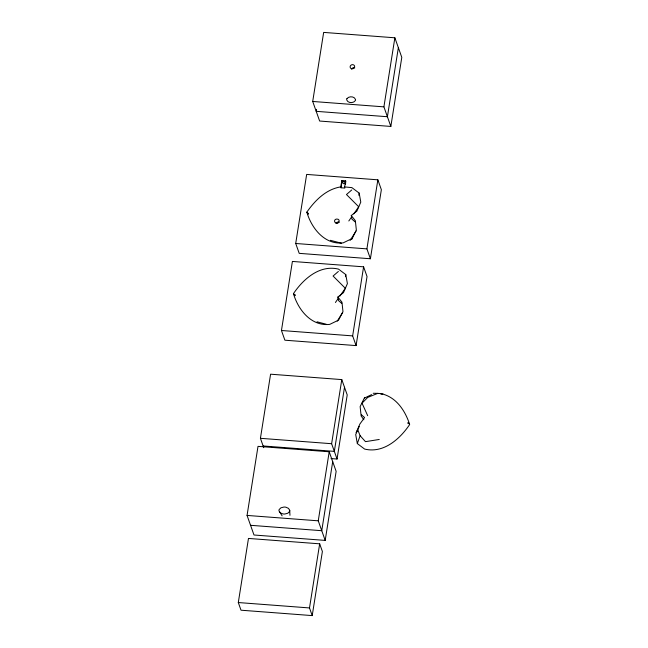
<?xml version="1.0" encoding="UTF-8"?>
<svg xmlns="http://www.w3.org/2000/svg" width="648" height="648" viewBox="0 0 648 648"><rect width="100%" height="100%" fill="white"/><g stroke="black" fill="none" stroke-linecap="round" stroke-linejoin="round"><path stroke-width="0.97" d="M337.875 297.035L341.974 302.195L342.97 311.567L338.564 320.128L329.735 324.381C311.494 326.479 298.436 310.117 293.649 294.289L293.771 293.18C303.564 278.818 319.837 264.554 338.499 269.114L345.781 274.59L347.401 283.613L343.497 292.613L337.892 297.027L338.548 300.607L341.739 303.426M344.639 186.932L344.849 188.074L340.961 187.774L341.715 180.541L345.603 180.841L344.639 186.932L351.88 187.62L359.17 193.096L360.79 202.111L356.878 211.118L351.273 215.533L351.937 219.105L355.12 221.932M247.058 515.427L258.009 446.367L329.208 451.769L336.142 471.347L325.191 540.408L253.992 535.005L247.058 515.427L318.257 520.822L325.191 540.408M312.709 101.461L323.66 32.4L394.867 37.795L401.792 57.38L390.841 126.433L319.642 121.038L312.709 101.461L383.908 106.855L390.841 126.433M263.736 447.671L260.423 438.307L270.589 374.196L341.788 379.598L347.215 394.916L337.049 459.027L331.031 458.573M238.302 602.543L248.476 538.431L319.675 543.826L322.388 551.489L312.214 615.6L241.016 610.205L238.302 602.543L309.501 607.937L312.214 615.6M281.451 330.496L292.402 261.436L363.601 266.83L367.035 276.534L356.084 345.595L284.885 340.2L281.451 330.496L352.65 335.891L356.084 345.595M316.524 109.358L316.208 111.334L387.407 116.729L398.358 47.677M295.707 243.478L306.658 174.417L377.857 179.82L381.356 189.694L370.405 258.755L299.206 253.352L295.707 243.478L366.906 248.873L370.405 258.755M340.961 187.774L341.715 180.541M345.433 184.372L345.732 182.525M318.257 520.822L329.208 451.769M383.908 106.855L394.867 37.795M337.049 459.027L331.622 443.71L341.788 379.598M309.501 607.937L319.675 543.826M332.708 461.643L321.756 530.704L250.557 525.301M344.501 387.253L334.336 451.373L263.137 445.97M352.65 335.891L363.601 266.83M366.906 248.873L377.857 179.82M358.806 195.242L359.17 193.096M345.416 276.745L345.781 274.59M383.746 394.365C397.192 398.577 405.259 411.253 409.512 423.978L409.35 424.991C399.557 439.36 383.276 453.624 364.613 449.064L357.323 443.58L360.118 435.715L357.785 429.883L356.133 432.694L359.907 423.986L364.565 417.547L361.382 414.728M351.824 239.266L356.351 230.072L355.355 220.693L351.265 215.541M363.876 419.758L361.139 415.976L360.142 406.596L364.678 397.386M359.227 426.457L355.703 434.565L357.323 443.58M350.114 240.44L356.084 230.996M337.219 321.165L342.703 312.49M348.81 220.976L351.564 217.031M353.759 213.881L358.717 206.777L346.469 194.53L351.759 189.953M335.429 302.478L338.183 298.534M339.827 296.168L345.327 288.279L333.08 276.032L338.377 271.447M308.189 213.686L308.521 213.216L308.367 214.196L306.812 212.163L307.152 211.685C315.293 200.192 326.236 189.224 340.71 186.891M294.808 295.18L295.14 294.71L294.978 295.691L293.431 293.666M408.313 422.974L407.981 423.444L408.135 422.464L409.698 424.505M351.945 238.634L343.116 242.887C324.834 244.984 311.785 228.55 306.998 212.698L306.82 212.171M364.549 398.034L371.62 394.632M383.227 393.846L377.768 393.368L367.724 397.41L362.021 403.178L367.683 415.684M379.258 439.466L365.472 441.653L360.118 435.715M373.216 393.271L377.768 393.368M380.919 394.203L382.806 394.308M341.99 181.31L345.878 181.602L345.603 180.841M260.423 438.307L331.622 443.71M330.399 240.319L341.464 243.211M317.018 321.813L326.236 324.227M279.337 511.774L280.544 512.981L282.828 513.88A7.784 7.023 -19.5 0 0 284.772 514.026L287.736 513.281L289.502 511.572A2.689 2.43 -19.5 0 0 289.705 510.308L288.514 508.372L285.857 507.198A7.784 7.023 -19.5 0 0 283.913 507.052L280.949 507.797L279.183 509.514A2.689 2.43 -19.5 0 0 278.98 510.778L282.115 515.84M289.705 510.308L289.964 515.314M337.673 223.139A2.341 2.074 11.3 0 1 334.571 221.316A2.341 2.074 11.3 0 1 337.09 219.081L337.26 219.113A2.309 1.96 -43.9 0 1 337.827 223.066M336.012 223.244A2.3 2.074 -19.5 0 1 339.244 222.313M351.548 69.012A2.341 1.871 -35.1 0 1 354.772 67.886M346.988 98.593L346.85 98.852A2.219 2.001 -19.5 0 0 346.688 99.889C347.806 103.324 353.565 103.478 355.355 100.553A2.219 2.001 -19.5 0 0 355.517 99.508C354.424 96.147 348.98 95.969 346.988 98.593M342.306 182.234L342.249 182.331A0.842 0.753 -19.5 0 0 342.185 182.728L343.691 183.74L345.473 182.979A0.842 0.753 -19.5 0 0 345.53 182.582L344.031 181.57L342.306 182.234M351.848 68.801A2.3 2.074 -19.5 0 0 354.561 66.007A2.3 2.074 -19.5 0 0 350.738 65.383A2.3 2.074 -19.5 0 0 351.848 68.801"/></g></svg>
